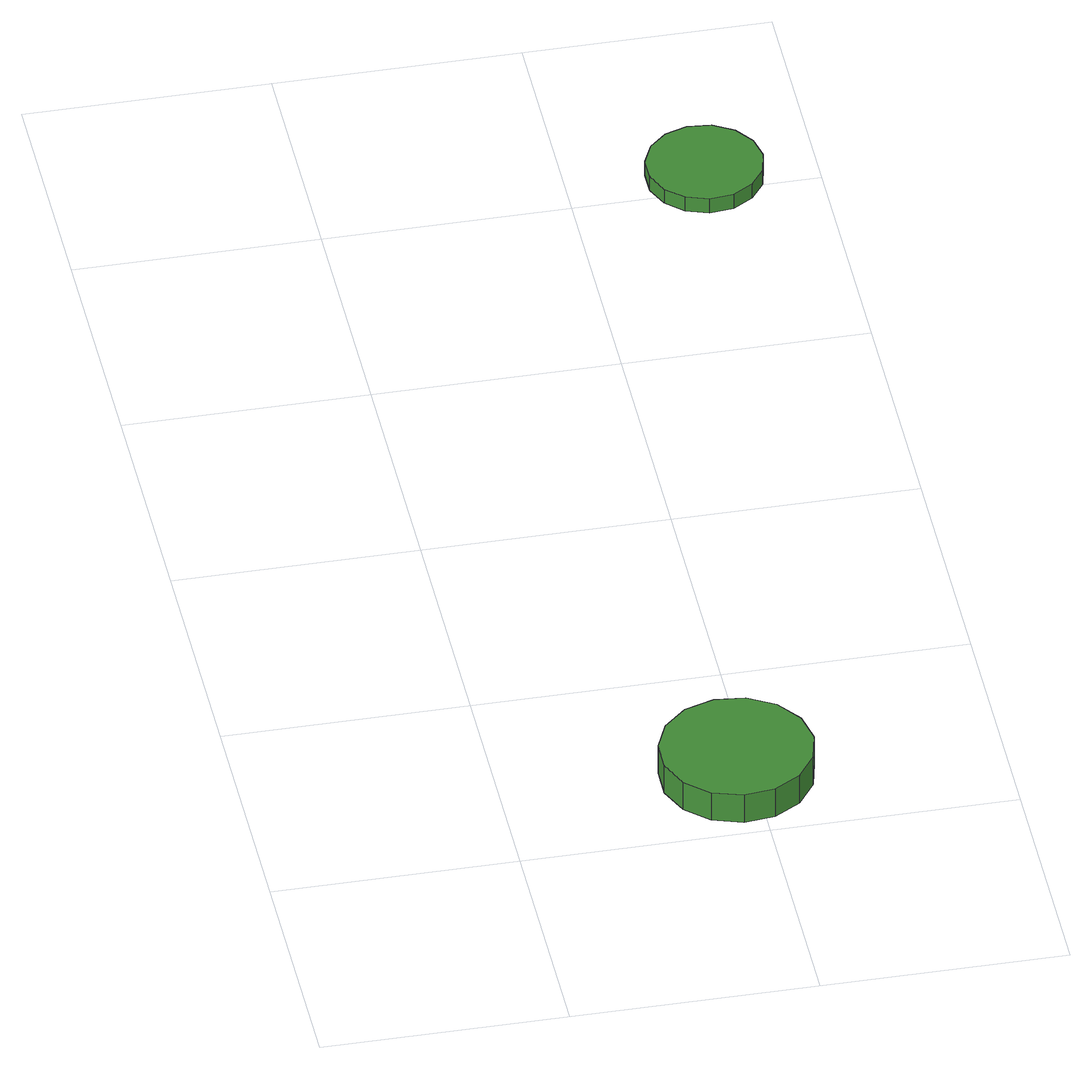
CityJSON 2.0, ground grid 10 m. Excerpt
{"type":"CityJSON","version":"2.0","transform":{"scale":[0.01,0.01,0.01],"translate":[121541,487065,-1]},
"CityObjects":{
"tree1":{"type":"SolitaryVegetationObject","attributes":{"function":"something"}},
"tree2":{"type":"SolitaryVegetationObject","attributes":{"function":"something"},"geometry":[{"type":"MultiSurface","lod":"1","boundaries":[[[0,1,2,3,4,5,6,7,8,9,10,11,12,13,14]],[[15,16,17,18,19,20,21,22,23,24,25,26,27,28,29]],[[0,29,28,1]],[[1,28,27,2]],[[2,27,26,3]],[[3,26,25,4]],[[4,25,24,5]],[[5,24,23,6]],[[6,23,22,7]],[[7,22,21,8]],[[8,21,20,9]],[[9,20,19,10]],[[10,19,18,11]],[[11,18,17,12]],[[12,17,16,13]],[[13,16,15,14]],[[14,15,29,0]]]}]},
"tree3":{"type":"SolitaryVegetationObject","attributes":{"function":"something"}},
"tree4":{"type":"SolitaryVegetationObject","attributes":{"function":"something"},"geometry":[{"type":"MultiSurface","lod":"1","boundaries":[[[30,31,32,33,34,35,36,37,38,39,40,41,42,43,44]],[[45,46,47,48,49,50,51,52,53,54,55,56,57,58,59]],[[30,59,58,31]],[[31,58,57,32]],[[32,57,56,33]],[[33,56,55,34]],[[34,55,54,35]],[[35,54,53,36]],[[36,53,52,37]],[[37,52,51,38]],[[38,51,50,39]],[[39,50,49,40]],[[40,49,48,41]],[[41,48,47,42]],[[42,47,46,43]],[[43,46,45,44]],[[44,45,59,30]]]}]}
},
"vertices":[
[1249,375,196],[1222,501,196],[1146,605,196],[1035,669,196],[908,682,196],[785,643,196],[690,557,196],[638,439,196],[638,311,196],[690,194,196],[785,108,196],[908,68,196],[1035,82,196],[1146,146,196],[1222,250,196],[1222,250,59],[1146,146,59],[1035,82,59],[908,68,59],[785,108,59],[690,194,59],[638,311,59],[638,439,59],[690,557,59],[785,643,59],[908,682,59],[1035,669,59],[1146,605,59],[1222,501,59],[1249,375,59],
[1785,4099,129],[1764,4194,129],[1707,4272,129],[1623,4321,129],[1526,4331,129],[1434,4301,129],[1362,4236,129],[1322,4147,129],[1322,4050,129],[1362,3961,129],[1434,3896,129],[1526,3866,129],[1623,3876,129],[1707,3925,129],[1764,4003,129],[1764,4003,59],[1707,3925,59],[1623,3876,59],[1526,3866,59],[1434,3896,59],[1362,3961,59],[1322,4050,59],[1322,4147,59],[1362,4236,59],[1434,4301,59],[1526,4331,59],[1623,4321,59],[1707,4272,59],[1764,4194,59],[1785,4099,59]
]}
